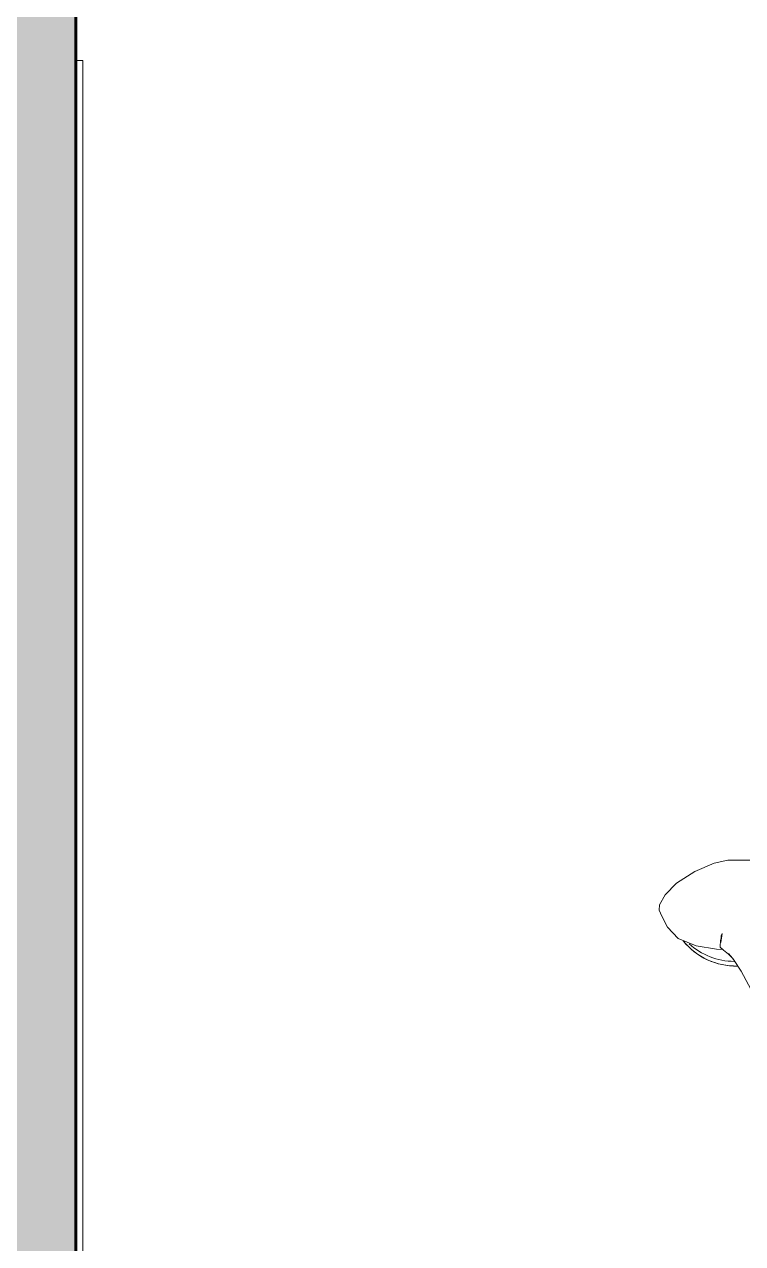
# Model space of a CAD drawing. Header units: millimetres. Extents: x -50912 to 58751, y -45352 to 5553.
# Drawn here: x 48627 to 49648, y 716 to 2450 of the extents above; entities that cross this region are included whole.
import ezdxf

# ---------------------------------------------------------------- set-up
doc = ezdxf.new("R2010")
doc.units = ezdxf.units.MM
for name, color, linetype, lineweight in [('A-DOOR', 31, 'Continuous', 9), ('A-GENM', 13, 'Continuous', 9), ('A-WALL', 113, 'Continuous', 25), ('A-WALL-PATT', 111, 'Continuous', 25), ('G-IMPT', 8, 'Continuous', 9)]:
    doc.layers.add(name, color=color, linetype=linetype, lineweight=lineweight)

# ---------------------------------------------------------------- blocks, each defined once
blk = doc.blocks.new('Porta correr 4 folhas oficina - 350 x 210-4288001-E')
at = {"layer": 'A-DOOR'}
for q in [(-45604.6, 2399), (-45594.6, 200)]:
    blk.add_line((-45594.6, 2399), q, dxfattribs=at)
blk = doc.blocks.new('CRT_Fiat Punto - Punto_dwg-985961-E')
at = {"layer": 'G-IMPT'}
for p, q in [((-44724.5, 1245.5), (-44697.1, 1257.6)), ((-44724.5, 1245.5), (-44697.1, 1257.6)), ((-44697.1, 1257.6), (-44677.2, 1261.6)), ((-44697.1, 1257.6), (-44677.2, 1261.6)), ((-44658.9, 1261.6), (-44677.2, 1261.6)), ((-44658.9, 1261.6), (-44677.2, 1261.6)), ((-44658.9, 1261.6), (-44636, 1261.6)), ((-44658.9, 1261.6), (-44636, 1261.6)), ((-44724.5, 1245.5), (-44750.6, 1229.2)), ((-44724.5, 1245.5), (-44750.6, 1229.2)), ((-44750.6, 1229.2), (-44766.7, 1212.4)), ((-44750.6, 1229.2), (-44766.7, 1212.4)), ((-44774.4, 1198.3), (-44775.3, 1190.4)), ((-44774.4, 1198.3), (-44775.3, 1190.4)), ((-44766.7, 1212.4), (-44774.4, 1198.3)), ((-44766.7, 1212.4), (-44774.4, 1198.3)), ((-44771.1, 1182), (-44775.3, 1190.4)), ((-44771.1, 1182), (-44775.3, 1190.4)), ((-44771.1, 1182), (-44763.3, 1166.3)), ((-44771.1, 1182), (-44763.3, 1166.3)), ((-44748.2, 1150.1), (-44763.3, 1166.3)), ((-44748.2, 1150.1), (-44763.3, 1166.3)), ((-44722.5, 1140), (-44748.2, 1150.1)), ((-44722.5, 1140), (-44748.2, 1150.1)), ((-44687.7, 1146.8), (-44688.4, 1139.6)), ((-44685.3, 1157.2), (-44687.7, 1146.8)), ((-44685.3, 1157.2), (-44687.6, 1144.4)), ((-44686.8, 1154), (-44687.6, 1144.4)), ((-44685.3, 1157.2), (-44686.8, 1154)), ((-44722.5, 1140), (-44693.6, 1134.9)), ((-44722.5, 1140), (-44693.6, 1134.9)), ((-44722.5, 1140), (-44693.6, 1134.9)), ((-44693.6, 1134.9), (-44684.4, 1134.6)), ((-44693.6, 1134.9), (-44684.4, 1134.6)), ((-44688.2, 1137.8), (-44688.4, 1139.6)), ((-44683.6, 1133.9), (-44688.2, 1137.8)), ((-44676.6, 1128.1), (-44683.6, 1133.9)), ((-44670, 1121.2), (-44676.6, 1128.1)), ((-44676.5, 1129), (-44669.3, 1120.4)), ((-44676.5, 1129), (-44670.9, 1122.4)), ((-44669.3, 1120.4), (-44658.5, 1103.9)), ((-44669.3, 1120.4), (-44658.5, 1103.9)), ((-44669.3, 1120.4), (-44658.4, 1103.8)), ((-44658.4, 1103.8), (-44640.7, 1071))]:
    blk.add_line(p, q, dxfattribs=at)
blk = doc.blocks.new('CRT_Fiat Punto - Fiat punto 2-985965-E')
at = {"layer": 'A-GENM', "color": 55}
for centre, start, end in [((-44666.1, 1207.2), 218.7841, 271.2618), ((-44666.1, 1207.2), 219.1837, 271.4577), ((-44668, 1213.8), 227.7467, 269.8192)]:
    blk.add_arc(centre, 96.1, start, end, dxfattribs=at)
blk.add_blockref('CRT_Fiat Punto - Punto_dwg-985961-E', (0, 0))

msp = doc.modelspace()

# ---------------------------------------------------------------- hatches: boundary and pattern name
at = {"layer": 'A-WALL-PATT'}
msp.add_hatch(color=256, dxfattribs=at).paths.add_polyline_path([(48520.195, 200), (48700.195, 200), (48700.195, 4350.729), (48520.195, 4350.729), (48520.195, 218.815)])

# ---------------------------------------------------------------- linework, layer by layer
at = {"layer": 'A-WALL', "lineweight": 60}
msp.add_line((48700.195, 200), (48700.195, 4350.729), dxfattribs=at)

# ---------------------------------------------------------------- block references
at = {"layer": 'A-DOOR'}
msp.add_blockref('Porta correr 4 folhas oficina - 350 x 210-4288001-E', (94304.815, 0), dxfattribs=at)
at = {"layer": 'A-GENM', "color": 7}
msp.add_blockref('CRT_Fiat Punto - Fiat punto 2-985965-E', (94304.815, 0), dxfattribs=at)

doc.saveas('drawing.dxf')
